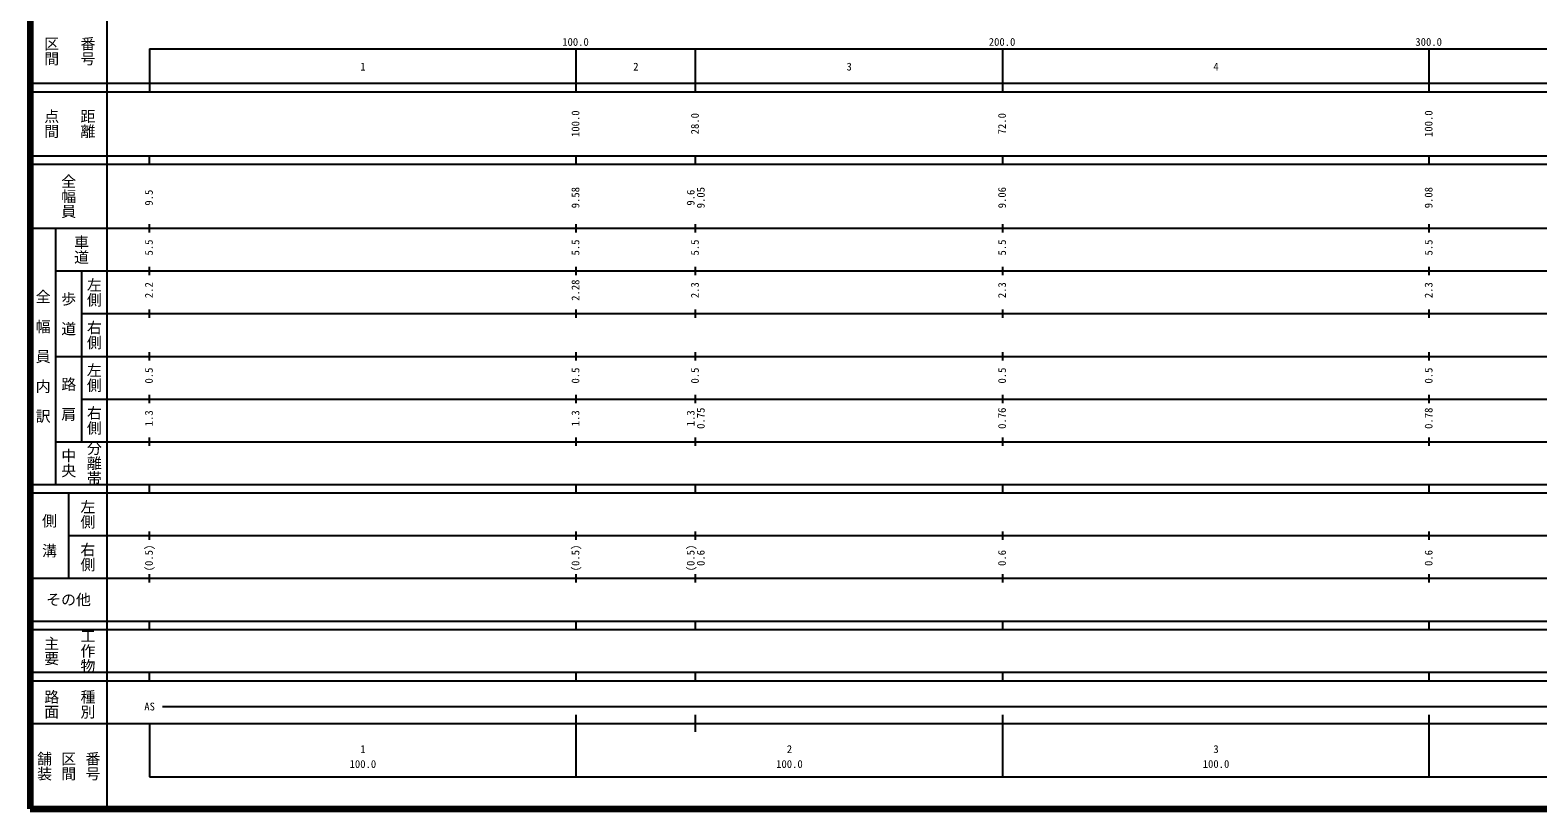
# Model space of a CAD drawing. Units: millimetres on the paper, enlarged 1000 times. Extents: x 40000 to 680000, y 20000 to 380000.
# Drawn here: x 40000 to 393446, y 20000 to 202409 of the extents above; entities that cross this region are included whole.
import ezdxf
from ezdxf.enums import TextEntityAlignment as Align

# ---------------------------------------------------------------- set-up
doc = ezdxf.new("R2010")
doc.units = ezdxf.units.MM
doc.header["$LTSCALE"] = 1000
doc.layers.add('M-TTL', color=2, linetype='Continuous', lineweight=140)
doc.layers.add('M-TTL-BAND', color=7, linetype='Continuous', lineweight=25)
doc.styles.add('@ＭＳ ゴシック', font='')
doc.styles.add('ＭＳ ゴシック', font='')
doc.styles.get('@ＭＳ ゴシック').set_extended_font_data('@MS Gothic')
doc.styles.get('ＭＳ ゴシック').set_extended_font_data('MS Gothic')

msp = doc.modelspace()

# ---------------------------------------------------------------- linework, layer by layer
at = {"layer": 'M-TTL'}
for p, q in [((40000, 380000), (40000, 20000)), ((40000, 20000), (680000, 20000))]:
    msp.add_line(p, q, dxfattribs=at)
at = {"layer": 'M-TTL-BAND'}
for p, q in [((58000, 370000), (58000, 20000)), ((68000, 198000), (579000, 198000)), ((68000, 198000), (68000, 188000)), ((168000, 188000), (168000, 198000)), ((196000, 188000), (196000, 198000)), ((268000, 188000), (268000, 198000)), ((368000, 188000), (368000, 198000)), ((40000, 190000), (579000, 190000)), ((40000, 188000), (579000, 188000)), ((40000, 173000), (579000, 173000)), ((40000, 171000), (579000, 171000)), ((68000, 171000), (68000, 173000)), ((168000, 171000), (168000, 173000)), ((196000, 171000), (196000, 173000)), ((268000, 171000), (268000, 173000)), ((368000, 171000), (368000, 173000)), ((40000, 156000), (579000, 156000)), ((46000, 96000), (46000, 156000)), ((68000, 155000), (68000, 157000)), ((168000, 155000), (168000, 157000)), ((196000, 155000), (196000, 157000)), ((268000, 155000), (268000, 157000)), ((368000, 155000), (368000, 157000)), ((46000, 146000), (579000, 146000)), ((52000, 146000), (52000, 106000)), ((68000, 145000), (68000, 147000)), ((168000, 145000), (168000, 147000)), ((196000, 145000), (196000, 147000)), ((268000, 145000), (268000, 147000)), ((368000, 145000), (368000, 147000)), ((52000, 136000), (579000, 136000)), ((68000, 135000), (68000, 137000)), ((168000, 135000), (168000, 137000)), ((196000, 135000), (196000, 137000)), ((268000, 135000), (268000, 137000)), ((368000, 135000), (368000, 137000)), ((46000, 126000), (579000, 126000)), ((68000, 125000), (68000, 127000)), ((168000, 125000), (168000, 127000)), ((196000, 125000), (196000, 127000)), ((268000, 125000), (268000, 127000)), ((368000, 125000), (368000, 127000)), ((68000, 115000), (68000, 117000)), ((168000, 115000), (168000, 117000)), ((196000, 115000), (196000, 117000)), ((268000, 115000), (268000, 117000)), ((368000, 115000), (368000, 117000)), ((52000, 116000), (579000, 116000)), ((68000, 105000), (68000, 107000)), ((168000, 105000), (168000, 107000)), ((196000, 105000), (196000, 107000)), ((268000, 105000), (268000, 107000)), ((368000, 105000), (368000, 107000)), ((46000, 106000), (579000, 106000)), ((40000, 96000), (579000, 96000)), ((68000, 94000), (68000, 96000)), ((168000, 94000), (168000, 96000)), ((196000, 94000), (196000, 96000)), ((268000, 94000), (268000, 96000)), ((368000, 94000), (368000, 96000)), ((40000, 94000), (579000, 94000)), ((49000, 94000), (49000, 74000)), ((68000, 83000), (68000, 85000)), ((168000, 83000), (168000, 85000)), ((196000, 83000), (196000, 85000)), ((268000, 83000), (268000, 85000)), ((368000, 83000), (368000, 85000)), ((49000, 84000), (579000, 84000)), ((68000, 73000), (68000, 75000)), ((168000, 73000), (168000, 75000)), ((196000, 73000), (196000, 75000)), ((268000, 73000), (268000, 75000)), ((368000, 73000), (368000, 75000)), ((40000, 74000), (579000, 74000)), ((40000, 64000), (579000, 64000)), ((68000, 62000), (68000, 64000)), ((168000, 62000), (168000, 64000)), ((196000, 62000), (196000, 64000)), ((268000, 62000), (268000, 64000)), ((368000, 62000), (368000, 64000)), ((40000, 62000), (579000, 62000)), ((40000, 52000), (579000, 52000)), ((40000, 50000), (579000, 50000)), ((68000, 50000), (68000, 52000)), ((168000, 50000), (168000, 52000)), ((196000, 50000), (196000, 52000)), ((268000, 50000), (268000, 52000)), ((368000, 50000), (368000, 52000)), ((71000, 44000), (565000, 44000)), ((40000, 40000), (579000, 40000)), ((68000, 40000), (68000, 27500)), ((168000, 27500), (168000, 42000)), ((196000, 38000), (196000, 42000)), ((268000, 27500), (268000, 42000)), ((368000, 27500), (368000, 42000)), ((68000, 27500), (579000, 27500))]:
    msp.add_line(p, q, dxfattribs=at)

# ---------------------------------------------------------------- texts
at = {"layer": 'M-TTL-BAND', "style": '@ＭＳ ゴシック'}
for s, p in [('区間', (45000, 197500)), ('番号', (53500, 197500)), ('点間', (45000, 180500)), ('距離', (53500, 180500)), ('全幅員', (49000, 163500)), ('車道', (52000, 151000)), ('全\u3000幅\u3000員\u3000内\u3000訳', (43000, 126000)), ('左側', (55000, 141000)), ('歩\u3000道', (49000, 136000)), ('右側', (55000, 131000)), ('左側', (55000, 121000)), ('路\u3000肩', (49000, 116000)), ('右側', (55000, 111000)), ('分離帯', (55000, 101000)), ('中央', (49000, 101000)), ('左側', (53500, 89000)), ('側\u3000溝', (44500, 84000)), ('右側', (53500, 79000)), ('主要', (45000, 57000)), ('工作物', (53500, 57000)), ('路面', (45000, 44500)), ('種別', (53500, 44500)), ('舗装', (43333, 30000)), ('区間', (49000, 30000)), ('番号', (54667, 30000))]:
    msp.add_text(s, height=2566, rotation=270, dxfattribs=at).set_placement(p, align=Align.MIDDLE_CENTER)
at = {"layer": 'M-TTL-BAND', "style": 'ＭＳ ゴシック'}
for s, p in [('100.0', (167844, 198195)), ('200.0', (267844, 198195)), ('300.0', (367844, 198195)), ('1', (118000, 192405)), ('2', (182000, 192405)), ('3', (232000, 192405)), ('4', (318000, 192405)), ('AS', (68000, 42500)), ('1', (118000, 32523)), ('2', (218000, 32523)), ('3', (318000, 32523)), ('100.0', (118000, 29033)), ('100.0', (218000, 29033)), ('100.0', (318000, 29033))]:
    msp.add_text(s, height=1833, dxfattribs=at).set_placement(p, align=Align.BOTTOM_CENTER)
for s, p in [('100.0', (169300, 180500)), ('28.0', (197300, 180500)), ('72.0', (269300, 180500)), ('100.0', (369300, 180500)), ('9.5', (69300, 163174)), ('9.58', (169300, 163174)), ('9.6', (196300, 163174)), ('9.05', (198670, 163174)), ('9.06', (269300, 163174)), ('9.08', (369300, 163174)), ('5.5', (69300, 151500)), ('5.5', (169300, 151500)), ('5.5', (197300, 151500)), ('5.5', (269300, 151500)), ('5.5', (369300, 151500)), ('2.2', (69300, 141500)), ('2.28', (169300, 141500)), ('2.3', (197300, 141500)), ('2.3', (269300, 141500)), ('2.3', (369300, 141500)), ('0.5', (69300, 121500)), ('0.5', (169300, 121500)), ('0.5', (197300, 121500)), ('0.5', (269300, 121500)), ('0.5', (369300, 121500)), ('1.3', (69300, 111500)), ('1.3', (169300, 111500)), ('1.3', (196300, 111500)), ('0.75', (198670, 111500)), ('0.76', (269300, 111500)), ('0.78', (369300, 111500)), ('(0.5)', (69300, 78764)), ('(0.5)', (169300, 78764)), ('(0.5)', (196300, 78764)), ('0.6', (198670, 78764)), ('0.6', (269300, 78764)), ('0.6', (369300, 78764))]:
    msp.add_text(s, height=1833, rotation=90, dxfattribs=at).set_placement(p, align=Align.BOTTOM_CENTER)
msp.add_text('その他', height=2566, dxfattribs=at).set_placement((49000, 69000), align=Align.MIDDLE_CENTER)

doc.saveas('drawing.dxf')
